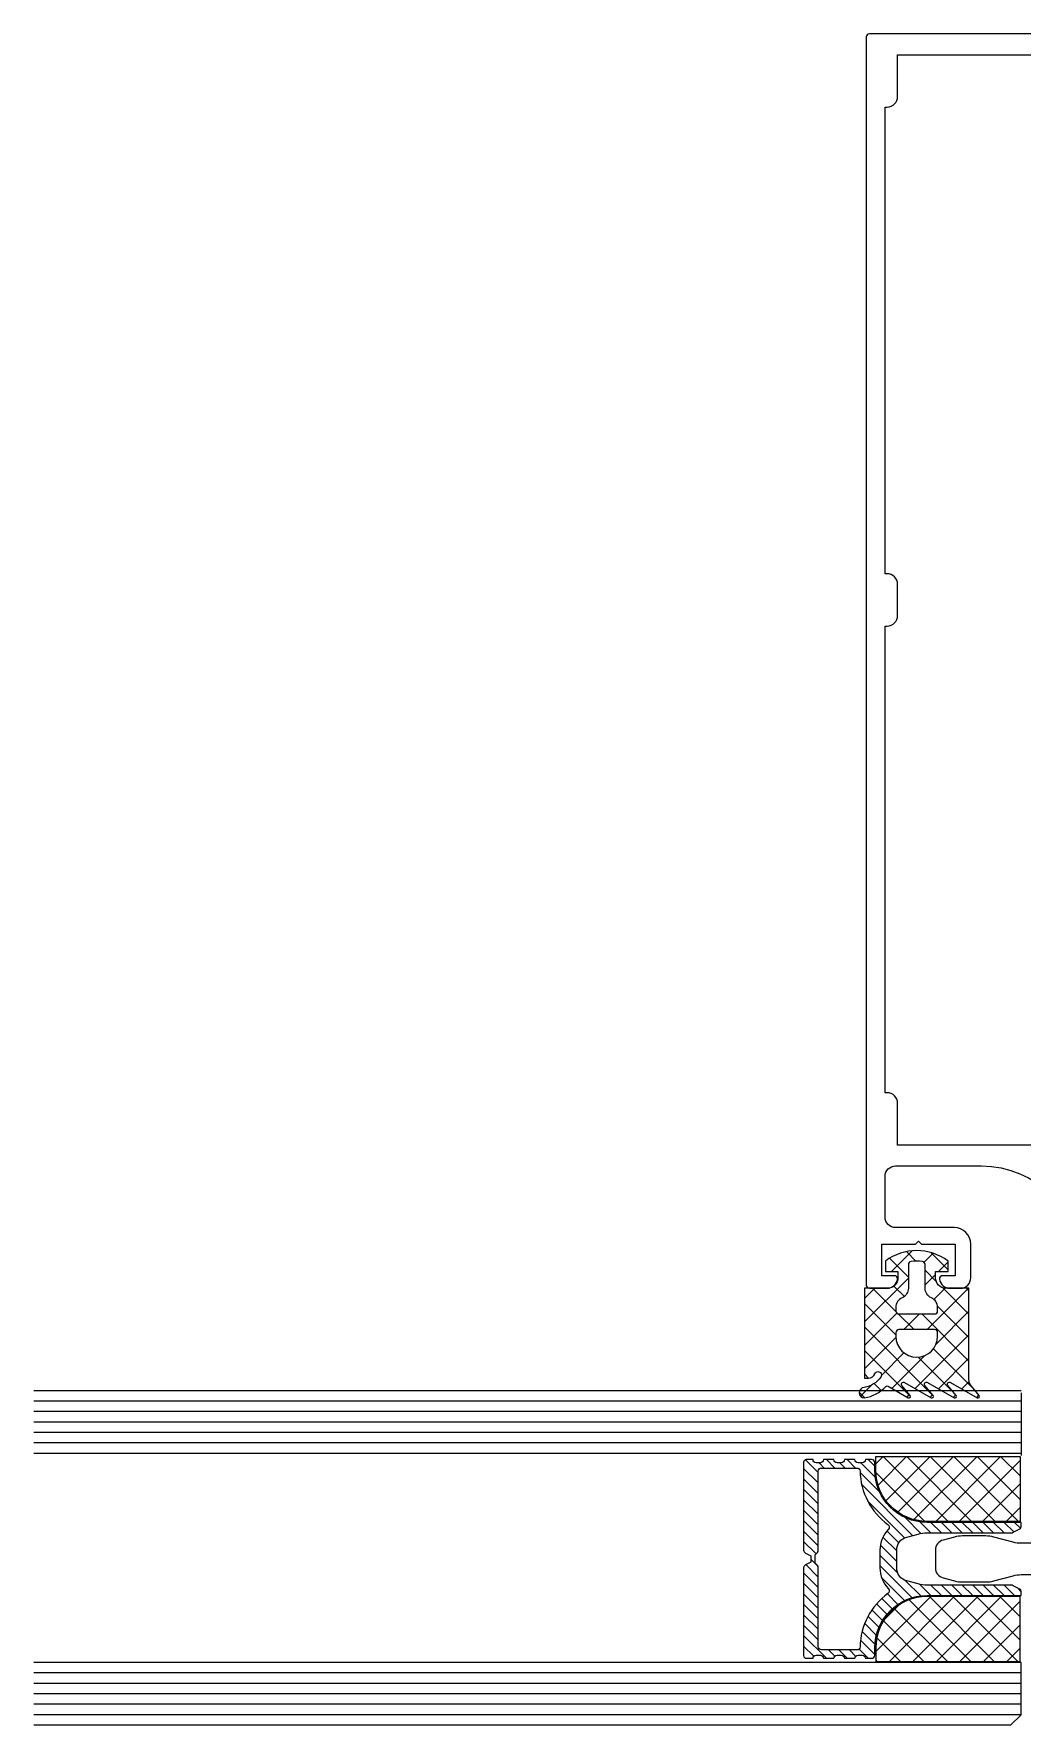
# Model space of a CAD drawing. Header units: millimetres. Extents: x -74559 to -74326, y 4013 to 4218.
# Drawn here: x -74559 to -74464.5, y 4026 to 4187.8 of the extents above; entities that cross this region are included whole.
import ezdxf

# ---------------------------------------------------------------- set-up
doc = ezdxf.new("R2010")
doc.units = ezdxf.units.MM
for name, color, linetype in [('ART_BOND CITASI', 65, 'Continuous'), ('ART_CAM', 150, 'Continuous'), ('ART_FITIL', 24, 'Continuous'), ('ART_KLİPS', 154, 'Continuous'), ('ART_PROFIL', 42, 'Continuous'), ('ART_SILIKON', 252, 'Continuous'), ('ART_TARAMA', 251, 'Continuous')]:
    doc.layers.add(name, color=color, linetype=linetype)
doc.layers.add('KOMPOZIT', color=117, linetype='Continuous', true_color=0x567b60)
pattern_1 = [(44.99999999999999, (-3982913.135004864, -293427.1342617357), (-1.122532015133643, 1.122532015133643), []), (134.9999999999999, (-3982913.135004864, -293427.1342617357), (-1.122532015133643, -1.122532015133643), [])]

# ---------------------------------------------------------------- blocks, each defined once
blk = doc.blocks.new('kanatlı sol dikme')
at = {"layer": 'ART_TARAMA', "lineweight": -2}
h = blk.add_hatch(dxfattribs=at)
h.set_pattern_fill('ANSI37', color=256, scale=0.5, angle=89.99999999999999, style=0)
h.set_pattern_definition([(134.9999999999999, (290721.3656279083, -3987534.911016742), (-1.122532015133643, -1.122532015133643), []), (225, (290721.3656279083, -3987534.911016742), (1.122532015133643, -1.122532015133643), [])])
edge = h.paths.add_edge_path()
edge.add_line((-15.25861400025315, -150.0000121006564), (-17.45861400043941, -150.0000121006564))
edge.add_arc((-17.45861400043941, -149.0000121006564), 0.9999999999715778, -180.00000000162834, -90.00000000170638, ccw=False)
edge.add_line((-18.45861400043941, -149.0000121006564), (-18.45861400043941, -148.4000121005633))
edge.add_line((-18.45861400043941, -148.4000121005633), (-17.25861400025315, -148.4000121005633))
edge.add_line((-17.25861400025315, -148.4000121005633), (-17.25861400025315, -147.4000121005633))
edge.add_arc((-20.25861400025315, -151.4000121005633), 4.999999999952706, -306.8698976458336, -233.1301023541664)
edge.add_line((-23.25861400025315, -147.4000121005633), (-23.25861400025315, -148.4000121005633))
edge.add_line((-23.25861400025315, -148.4000121005633), (-22.05861400006688, -148.4000121005633))
edge.add_line((-22.05861400006688, -148.4000121005633), (-22.05861400006688, -149.0000121006564))
edge.add_arc((-23.05861400006688, -149.0000121006564), 1.000000000029102, -90.0000000016675, -1.6675016922818031e-09, ccw=False)
edge.add_line((-23.05861400006688, -150.0000121006564), (-25.25861399978749, -150.0000121006564))
edge.add_line((-25.25861400025315, -150.0000121006564), (-25.25861400025315, -158.5947621539057))
edge.add_line((-25.25861400025315, -158.5947621539057), (-24.86382005581982, -158.5947621539057))
edge.add_arc((-24.86382005581982, -157.9447621535332), 0.6500000000085038, -90.00000000394839, -21.59066449075971)
edge.add_arc((-23.95546811711392, -158.3042329358691), 0.3268943072577347, -395.43027912224613, -201.59066448577983, ccw=False)
edge.add_arc((-25.67960727246827, -157.1101735965171), 2.42411590039654, -80.30930577735143, -34.8025333702966, ccw=False)
edge.add_arc((-25.25833430312923, -159.9998043393538), 0.5002797726303077, -268.4853949360459, -90.9721586352065)
edge.add_arc((-25.90273026362411, -156.836987373867), 3.717812401334961, -80.15149957120477, -43.49997908137103)
edge.add_arc((-23.08173316562898, -159.5529293399127), 0.1999999999511001, -299.9999999968586, -231.6143371105694, ccw=False)
edge.add_line((-22.98173316553584, -159.3797242590049), (-21.07614532610751, -160.479915911314))
edge.add_arc((-21.00114532592124, -160.3500121007496), 0.1499999999716371, -120.000000007679, 39.99999999203065)
edge.add_line((-20.88623865958652, -160.2535939593622), (-21.67766203577048, -159.3104123077178))
edge.add_arc((-21.52445314716897, -159.1818547858679), 0.2000000000025044, -300.00000001295996, -140.00000001272338, ccw=False)
edge.add_line((-21.42445314707584, -159.0086497049601), (-18.87614532638689, -160.479915911314))
edge.add_arc((-18.80114532620064, -160.3500121007496), 0.1499999999906347, -120.0000000164263, 39.99999998347709)
edge.add_line((-18.68623865940026, -160.2535939593622), (-19.47766203558422, -159.3104123077178))
edge.add_arc((-19.3244531469827, -159.1818547854022), 0.1999999999456144, -299.99999999333477, -139.9999999934359, ccw=False)
edge.add_line((-19.22445314688957, -159.0086497049601), (-16.67614532573498, -160.479915911314))
edge.add_arc((-16.60114532601436, -160.3500121007496), 0.1499999999527003, -119.9999999993194, 40.00000000094057)
edge.add_line((-16.48623865967965, -160.2535939593622), (-17.27766203586361, -159.3104123077178))
edge.add_arc((-17.1244531472621, -159.1818547858679), 0.2000000000214377, -300.0000000194317, -140.00000001923053, ccw=False)
edge.add_line((-17.02445314716897, -159.0086497049601), (-14.47614532648003, -160.479915911314))
edge.add_arc((-14.40114532629377, -160.3500121007496), 0.1500000000095491, -120.0000000252923, 39.99999997504568)
edge.add_line((-14.28623865949339, -160.2535939593622), (-15.0246584432607, -159.3735795290963))
edge.add_arc((-14.25861400025314, -158.7307919193813), 1.000000000087942, -180.00000000745172, -140.00000000747218, ccw=False)
edge.add_line((-15.25861400025315, -158.7307919193813), (-15.25861400025315, -150.0000121006564))
edge = h.paths.add_edge_path(flags=16)
edge.add_line((-22.25861400025315, -154.2639022664921), (-22.25861400025315, -154.5947621539057))
edge.add_arc((-20.25861400025315, -154.5947621539057), 2.0000000000291, -180, -1.27e-14)
edge.add_line((-18.25861400025315, -154.5947621539057), (-18.25861400025315, -154.2639022664921))
edge.add_arc((-18.55861400006688, -154.2639022664921), 0.30000000007567, -359.9999999944416, -269.9999999944416)
edge.add_line((-18.55861400006688, -153.9639022662127), (-21.95861399997375, -153.9639022662127))
edge.add_arc((-21.95861400043941, -154.2639022660264), 0.2999999999883585, -269.9999999888832, -179.9999999888831)
edge = h.paths.add_edge_path(flags=17)
edge.add_line((-19.45861400043941, -150.0000121006564), (-19.45861400043941, -147.7339515443714))
edge.add_arc((-19.75861400025315, -147.7339515443714), 0.2999999999997271, -9.553241e-10, 82.2335658308059)
edge.add_arc((-20.25861400025315, -151.4000121005633), 4.000000000147705, -277.76643416811, -262.2335658318901)
edge.add_arc((-20.75861400025315, -147.7339515443714), 0.3000000000000033, -262.2335658307688, -179.9999999990881)
edge.add_line((-21.05861400006688, -147.733951544837), (-21.05861400006688, -150.0000121011221))
edge.add_arc((-22.05861400053255, -150.0000121006564), 1.000000000031377, -426.4218215191669, -359.99999999734223, ccw=False)
edge.add_arc((-21.25861400025315, -151.8330423785196), 0.999999999942519, -246.4218215225015, -180.0000000006775)
edge.add_line((-22.25861400025315, -151.8330423785196), (-22.25861400025315, -152.1639022659333))
edge.add_arc((-21.95861400043941, -152.163902266399), 0.2999999999592546, -180.0000000055584, -90.0000000055584)
edge.add_line((-21.95861400043941, -152.4639022662127), (-18.55861400053254, -152.4639022662127))
edge.add_arc((-18.55861400006688, -152.163902266399), 0.3000000000465661, -90.00000001111697, -1.11169164e-08)
edge.add_line((-18.25861400025315, -152.163902266399), (-18.25861400025315, -151.8330423789853))
edge.add_arc((-19.25861400025315, -151.8330423789853), 1.000000000001135, -359.9999999942157, -293.578178472423)
edge.add_arc((-18.45861400043941, -150.0000121006564), 1.000000000061801, -180.00000000006514, -113.57817847833928, ccw=False)
at = {"layer": 'ART_TARAMA', "lineweight": -2, "ltscale": 0.5}
h = blk.add_hatch(dxfattribs=at)
h.set_pattern_fill('JIS_WOOD', color=256, angle=-90.00000000000001, style=0)
h.set_pattern_definition([(315, (-2710.858365669235, 566.0231309356345), (0.4999999991609844, 0.4999999991609842), [])])
h.paths.add_polyline_path([(-24.27410295404843, -167.3999473945992), (-24.27410295404843, -166.6999473948785, 0.4142135623730395), (-24.57410295386217, -166.3999473945992), (-25.1741029539553, -166.3999473945992, -0.4142135623730119), (-25.47410295376903, -166.6999473948785), (-25.87410295414156, -166.6999473948785, -0.4142135623728175), (-26.1741029539553, -166.3999473945992), (-27.1741029539553, -166.3999473945992, -0.4142135623730119), (-27.47410295376904, -166.6999473948785), (-27.87410295414157, -166.6999473948785, -0.4142135623728175), (-28.1741029539553, -166.3999473945992), (-29.1741029539553, -166.3999473945992, -0.4142135623730397), (-29.47410295376903, -166.6999473948785), (-29.87410295414156, -166.6999473948785, -0.4142135623728175), (-30.1741029539553, -166.3999473945992), (-30.82410295386217, -166.3999473945992, 0.4142135623730951), (-31.07410295386217, -166.6499473945991), (-31.07410295386217, -175.0645173587659, 0.2840730398225988), (-30.908272995468, -175.3328425343902), (-30.37410295414157, -175.5999423940489), (-30.37410295414157, -175.8999473945991), (-30.37410295414157, -176.199952395615), (-30.908272995468, -176.4670522548081, 0.2840730398224709), (-31.07410295386217, -176.7353774308981), (-31.07410295386217, -185.1499473945992, 0.4142135623730951), (-30.82410295386217, -185.3999473945991), (-30.1741029539553, -185.3999473945991, -0.4142135623732618), (-29.87410295414156, -185.0999473947854), (-29.47410295376903, -185.0999473947854, -0.4142135623728175), (-29.1741029539553, -185.3999473945991), (-28.1741029539553, -185.3999473945991, -0.4142135623732618), (-27.87410295414157, -185.0999473947854), (-27.47410295376904, -185.0999473947854, -0.4142135623727901), (-27.1741029539553, -185.3999473945991), (-26.1741029539553, -185.3999473945991, -0.4142135623732618), (-25.87410295414156, -185.0999473947854), (-25.47410295376903, -185.0999473947854, -0.4142135623727901), (-25.1741029539553, -185.3999473945991), (-24.57410295386217, -185.3999473945991, 0.4142135623729288), (-24.27410295404843, -185.0999473947854), (-24.27410295404843, -184.3999473945991, -0.4142135623730951), (-19.27410295404843, -179.3999473945991), (-10.27410295404843, -179.3999473945991), (-10.27410295404843, -179.0035473946304, 0.1989123673789477), (-10.34732625851757, -178.8267706995652), (-11.02480781948543, -178.4601946016596, 0.1246328871769678), (-11.26275210067979, -178.3999473945991), (-19.27914546136162, -178.3999473945991, -0.0655434628152042), (-20.13324830992496, -178.2875026217484), (-21.21056771263829, -177.9988357578227, -0.3394542588634077), (-22.1741029539553, -176.7431321833105), (-22.1741029539553, -175.8999473945991), (-22.1741029539553, -175.0567626063534, -0.3394542588633891), (-21.21056771263829, -173.8010590318413), (-20.13324830992496, -173.5123921679155, -0.0655434628152218), (-19.27914546136162, -173.399947394599), (-11.26275210067979, -173.399947394599, 0.1246328871770905), (-11.02480781948543, -173.3397001880043), (-10.34732625851757, -172.9731240900987, 0.1989123673788), (-10.27410295404843, -172.7963473945679), (-10.27410295404843, -172.3999473945991), (-19.27410295404843, -172.3999473945991, -0.4142135623731017)])
h.paths.add_polyline_path([(-23.00817286953679, -172.5977086308235, -0.4563598604568039), (-22.96672885524458, -173.0490482747377, 0.1935366803869025), (-23.77410295404843, -175.0567626063534), (-23.77410295404843, -175.8999473945991), (-23.77410295404843, -176.7431321833105, 0.1935366803868923), (-22.96672885524458, -178.7508465149262, -0.4563598604568039), (-23.00817286953679, -179.2021861588404, 0.2375483066084502), (-25.67339006051771, -184.3044250067146, -0.4098485858566308), (-25.97335664354615, -184.5999473947854), (-29.37410295414156, -184.5999473947854, -0.4142135623729563), (-29.6741029539553, -184.2999473949717), (-29.6741029539553, -176.7242126739406, 0.1988993730521748), (-29.76196031350992, -176.5120912464158), (-29.97406295393012, -176.2999673946583), (-29.97406295393012, -175.4999573947684), (-29.76196031350992, -175.2878335434766, 0.1988993730518029), (-29.6741029539553, -175.0757121154861), (-29.6741029539553, -167.4999473946923, -0.4142135623731229), (-29.37410295414156, -167.1999473948785), (-25.97335664354615, -167.1999473948785, -0.4098485858528685), (-25.67339006051771, -167.4954697829494, 0.2375483066084502)], flags=16)
at = {"layer": 'ART_TARAMA', "lineweight": -2}
h = blk.add_hatch(dxfattribs=at)
h.set_pattern_fill('ANSI37', color=256, scale=0.5, angle=-1.27e-14, style=0)
h.set_pattern_definition(pattern_1)
edge = h.paths.add_edge_path()
edge.add_line((-10.37410295414156, -172.2999773947345), (-19.27410295404843, -172.2999773947345))
edge.add_arc((-19.27410295358277, -167.3999773948276), 4.899999999906866, -180.00000000068042, -90.00000000544497, ccw=False)
edge.add_line((-24.1741029539553, -167.3999773948276), (-24.1741029539553, -166.6999773946413))
edge.add_line((-24.1741029539553, -166.6999773946413), (-24.1741029539553, -166.0999773945482))
edge.add_line((-24.1741029539553, -166.0999773945482), (-10.37410295414156, -166.0999773945482))
edge.add_line((-10.37410295414156, -166.0999773945482), (-10.37410295414156, -172.2999773947345))
h = blk.add_hatch(dxfattribs=at)
h.set_pattern_fill('ANSI37', color=256, scale=0.5, angle=-1.27e-14, style=0)
h.set_pattern_definition(pattern_1)
edge = h.paths.add_edge_path()
edge.add_line((-10.37410295414156, -179.4999473946923), (-19.27410295404843, -179.4999473946923))
edge.add_arc((-19.27410295358277, -184.3999473945991), 4.899999999906866, 90.00000000544496, 180.0000000006806)
edge.add_line((-24.1741029539553, -184.3999473945991), (-24.1741029539553, -185.0999473947854))
edge.add_line((-24.1741029539553, -185.0999473947854), (-24.1741029539553, -185.6999473948785))
edge.add_line((-24.1741029539553, -185.6999473948785), (-10.37410295414156, -185.6999473948785))
edge.add_line((-10.37410295414156, -185.6999473948785), (-10.37410295414156, -179.4999473946923))
at = {"layer": 'ART_BOND CITASI', "lineweight": -2, "ltscale": 0.5}
for points in [[(-30.37407295391313, -176.1999373948024), (-30.908272995468, -176.4670522548081, 0.2840730398225477), (-31.07410295386217, -176.7353774308981), (-31.07410295386217, -185.1499473945992, 0.4142135623730951), (-30.82410295386217, -185.3999473945991), (-30.1741029539553, -185.3999473945991, -0.4142135623728178), (-29.87410295414156, -185.0999473947854), (-29.47410295376903, -185.0999473947854, -0.4142135623728179), (-29.1741029539553, -185.3999473945991), (-28.1741029539553, -185.3999473945991, -0.4142135623728178), (-27.87410295414157, -185.0999473947854), (-27.47410295376904, -185.0999473947854, -0.4142135623727901), (-27.1741029539553, -185.3999473945991), (-26.1741029539553, -185.3999473945991, -0.4142135623728178), (-25.87410295414156, -185.0999473947854), (-25.47410295376903, -185.0999473947854, -0.4142135623727901), (-25.1741029539553, -185.3999473945991), (-24.57410295386217, -185.3999473945991, 0.4142135623728179), (-24.27410295404843, -185.0999473947854), (-24.27410295404843, -184.3999473945991, -0.4142135623730951), (-19.27410295404843, -179.3999473945991), (-10.27410295404843, -179.3999473945991), (-10.27410295404843, -179.0035473946304, 0.1989123673789477), (-10.34732625851757, -178.8267706995652), (-11.02480781948543, -178.4601946016596, 0.1246328871770832), (-11.26275210067979, -178.3999473945991), (-19.27914546136162, -178.3999473945991, -0.0655434628152045), (-20.13324830992496, -178.2875026217484), (-21.21056771263829, -177.9988357578227, -0.3394542588633894), (-22.1741029539553, -176.7431321833105), (-22.1741029539553, -175.8999473945991), (-22.1741029539553, -175.0567626063534, -0.3394542588633892), (-21.21056771263829, -173.8010590318413), (-20.13324830992496, -173.5123921679155, -0.0655434628152045), (-19.27914546136162, -173.399947394599), (-11.26275210067979, -173.399947394599, 0.1246328871770832), (-11.02480781948543, -173.3397001880043), (-10.34732625851757, -172.9731240900987, 0.1989123673789477), (-10.27410295404843, -172.7963473945679), (-10.27410295404843, -172.3999473945991), (-19.27410295404843, -172.3999473945991, -0.4142135623730951), (-24.27410295404843, -167.3999473945992), (-24.27410295404843, -166.6999473948785, 0.4142135623728179), (-24.57410295386217, -166.3999473945992), (-25.1741029539553, -166.3999473945992), (-25.1741029539553, -166.3999473945992, -0.4142135623727901), (-25.47410295376903, -166.6999473948785), (-25.87410295414156, -166.6999473948785, -0.4142135623728179), (-26.1741029539553, -166.3999473945992), (-26.1741029539553, -166.3999473945992), (-27.1741029539553, -166.3999473945992), (-27.1741029539553, -166.3999473945992, -0.4142135623727901), (-27.47410295376904, -166.6999473948785), (-27.87410295414157, -166.6999473948785, -0.4142135623728179), (-28.1741029539553, -166.3999473945992), (-28.1741029539553, -166.3999473945992), (-29.1741029539553, -166.3999473945992), (-29.1741029539553, -166.3999473945992, -0.4142135623728179), (-29.47410295376903, -166.6999473948785), (-29.87410295414156, -166.6999473948785, -0.4142135623728179), (-30.1741029539553, -166.3999473945992), (-30.1741029539553, -166.3999473945992), (-30.82410295386217, -166.3999473945992, 0.4142135623730951), (-31.07410295386217, -166.6499473945991), (-31.07410295386217, -175.0645173587659, 0.2840730398225476), (-30.908272995468, -175.3328425343902), (-30.37407295391313, -175.5999573948616)], [(-29.6741029539553, -176.7242126739406, 0.1988993730519209), (-29.76196031350992, -176.5120912464158), (-29.97406295393012, -176.2999673946583), (-29.97406295393012, -175.4999573947684), (-29.76196031350992, -175.2878335434766, 0.1988993730519259), (-29.6741029539553, -175.0757121154861), (-29.6741029539553, -167.4999473946923, -0.414213562372901), (-29.37410295414156, -167.1999473948785), (-25.97335664354615, -167.1999473948785, -0.4098485858528685), (-25.67339006051771, -167.4954697829494, 0.2375483066084503), (-23.00817286953679, -172.5977086308235, -0.4563598604568039), (-22.96672885524458, -173.0490482747377, 0.1935366803868923), (-23.77410295404843, -175.0567626063534), (-23.77410295404843, -175.8999473945991), (-23.77410295404843, -176.7431321833105, 0.1935366803868923), (-22.96672885524458, -178.7508465149262, -0.4563598604568039), (-23.00817286953679, -179.2021861588404, 0.2375483066084503), (-25.67339006051771, -184.3044250067146, -0.4098485858528689), (-25.97335664354615, -184.5999473947854), (-29.37410295414156, -184.5999473947854, -0.414213562372901), (-29.6741029539553, -184.2999473949717)]]:
    blk.add_lwpolyline(points, format="xyb", close=True, dxfattribs=at)
at = {"layer": 'ART_CAM', "lineweight": -2}
for p, q in [((-10.27410295404843, -159.7999473949717), (-104.710678062489, -159.7999473949717)), ((-10.27410295404843, -159.9999473946923), (-10.27410295404843, -165.9999473946923)), ((-10.27410295404843, -165.7999473949717), (-104.710678062489, -165.7999473949717)), ((-10.27410295404843, -185.7999473949717), (-104.710678062489, -185.7999473949717)), ((-10.27410295404843, -190.7999473949717), (-10.27410295404843, -185.7999473949717)), ((-10.27410295404843, -190.7999473949717), (-11.27410295404843, -191.7999473949717)), ((-11.27410295404843, -191.7999473949717), (-104.710678062489, -191.7999473949717))]:
    blk.add_line(p, q, dxfattribs=at)
at = {"layer": 'ART_FITIL', "lineweight": -2}
for points in [[(-15.25861400025315, -150.0000121006564), (-17.45861400043941, -150.0000121006564, -0.4142135623726955), (-18.45861400043941, -149.0000121006564), (-18.45861400043941, -148.4000121005633), (-17.25861400025315, -148.4000121005633), (-17.25861400025315, -147.4000121005633, 0.3333333333332321), (-23.25861400025315, -147.4000121005633), (-23.25861400025315, -148.4000121005633), (-22.05861400006688, -148.4000121005633), (-22.05861400006688, -149.0000121006564, -0.4142135623730951), (-23.05861400006688, -150.0000121006564), (-25.25861400025315, -150.0000121006564), (-25.25861400025315, -158.5947621539057), (-24.86382005581982, -158.5947621539057, 0.3076847592326424), (-24.25942636080435, -158.1839446392664, -1.128701775594638), (-23.68910759114078, -158.4937374433325, -0.2012120834861407), (-25.27155758146546, -159.4996993546196, 0.9785310008365526), (-25.26682232724852, -160.5000121006565, 0.16129986857728), (-23.20592349706567, -159.3961595673868, -0.3075716929249019), (-22.98173316553584, -159.3797242590049), (-21.07614532610751, -160.479915911314, 0.8390996311758399), (-20.88623865958652, -160.2535939593622), (-21.67766203577048, -159.3104123077178, -0.8390996311784471), (-21.42445314707584, -159.0086497049601), (-18.87614532592123, -160.479915911314, 0.8390996311775001), (-18.68623865940026, -160.2535939593622), (-19.47766203558422, -159.3104123077178, -0.8390996311757817), (-19.22445314688957, -159.0086497049601), (-16.67614532620064, -160.479915911314, 0.8390996311793939), (-16.48623865967965, -160.2535939593622), (-17.27766203586361, -159.3104123077178, -0.8390996311784471), (-17.02445314716897, -159.0086497049601), (-14.47614532601437, -160.479915911314, 0.8390996311797371), (-14.28623865949339, -160.2535939593622), (-15.0246584432607, -159.3735795290963, -0.1763269807083487), (-15.25861400025315, -158.7307919193813), (-15.25861400025315, -150.0000121006564)], [(-19.45861400043941, -150.0000121006564), (-19.45861400043941, -147.733951544837, 0.3750467088369516), (-19.71807345966226, -147.4367033913554, 0.06787888806713), (-20.79915454084403, -147.4367033913554, 0.3750467088364983), (-21.05861400006688, -147.733951544837), (-21.05861400006688, -150.0000121006564, -0.29821662669872), (-21.65861400016002, -150.916527239588, 0.2982166266987449), (-22.25861400025315, -151.8330423785196), (-22.25861400025315, -152.163902266399, 0.4142135623731131), (-21.95861400043941, -152.4639022662127), (-18.55861400006688, -152.4639022662127, 0.4142135623730951), (-18.25861400025315, -152.163902266399), (-18.25861400025315, -151.8330423785196, 0.2982166266986086), (-18.85861400034628, -150.916527239588, -0.2982166266982826)], [(-22.25861400025315, -154.2639022664921), (-22.25861400025315, -154.5947621539057, 0.9999999999999428), (-18.25861400025315, -154.5947621539057), (-18.25861400025315, -154.2639022664921, 0.4142135623731685), (-18.55861400006688, -153.9639022662127), (-21.95861400043941, -153.9639022662127, 0.4142135623730951)]]:
    blk.add_lwpolyline(points, format="xyb", close=True, dxfattribs=at)
at = {"layer": 'ART_KLİPS', "lineweight": -2}
blk.add_lwpolyline([(-7.785310757200932, -174.399947394599), (-10.26331798857427, -174.399947394599, -0.065543462815944), (-11.03977512367419, -174.2977248737411), (-12.88921140399179, -173.8021699162023, 0.065543462815235), (-13.66566853909171, -173.6999473948785), (-15.8757535534387, -173.6999473948785, 0.0655434628152217), (-16.65221068900428, -173.8021699162023), (-17.7295300917176, -174.0908367796623, 0.3394542588633927), (-18.47071104621864, -175.0567626063534), (-18.47071104621864, -176.7431321833105, 0.3394542588633935), (-17.7295300917176, -177.7090580095359), (-16.65221068900428, -177.9977248734617, 0.065543462815221), (-15.8757535534387, -178.0999473947854), (-13.66566853909171, -178.0999473947854, 0.0655434628152335), (-12.88921140399179, -177.9977248734617), (-11.03977512367419, -177.5021699159229, -0.0655434628144335), (-10.26331798857427, -177.399947394599), (-3.777817827503894, -177.399947394599, 0.1989123673796609)], format="xyb", dxfattribs=at)
at = {"layer": 'ART_PROFIL', "lineweight": -2}
for points in [[(24.61380050959997, -30), (-24.78620125469752, -30, 0.414211894119253), (-25.08620074509236, -30.30000001430017), (-25.08620074509236, -149.6999964117999, 0.4142124416098337), (-24.78620125469752, -150.0000014900997), (-23.08620041719406, -150.0000014901002, 0.3728236321356542), (-22.09645705389267, -149.1428571429237, 0.4568571006686481), (-22.39338024069731, -148.8000035285995), (-23.58619956790062, -148.8000035285999), (-23.58619956790062, -145.7999974489003), (-20.38620127849572, -145.7999974489003), (-20.08619992549939, -145.4999998212), (-19.78620043508999, -145.7999974489003), (-16.58620028309815, -145.7999974489003), (-16.58620028309815, -148.8000035285999), (-17.77902147290297, -148.8000035285999, 0.4568567528631324), (-18.07594369107391, -149.1428571428773, 0.3728233619157605), (-17.08620129639166, -150.0000014901002), (-16.08620113249344, -150.0000014901002, 0.4142127499330403), (-15.08620003730175, -148.9999994636), (-15.08620003730175, -145.7999974489003, 0.4142129812427845), (-16.68620011319581, -144.2000001669003), (-22.28619991359301, -144.2000001669003, -0.4142143242286286), (-23.28620007749123, -143.1999981403), (-23.28620007749123, -139.2999991775, -0.4142117640775235), (-22.28619991359301, -138.2999971509002), (-14.086200804697, -138.2999971509002, -0.4142134022678066), (-4.586200178790021, -147.8000015020002)], [(21.91379950830015, -136.3000005484), (-22.08620025329583, -136.3000005484), (-22.08620025329583, -132.2999998927002, 0.4142121759204184), (-23.08620041719406, -131.2999978662001), (-23.28620007749123, -131.2999978662001), (-23.28620007749123, -86.64999991659987), (-23.08620041719406, -86.64999991659987, 0.4142130800102628), (-22.08620025329583, -85.65000161529997), (-22.08620025329583, -82.64999926090013, 0.4142139206072056), (-23.08620041719406, -81.65000095960023), (-23.28620007749123, -81.65000095960023), (-23.28620007749123, -53.00560637370018), (-23.28620007749123, -37.00000021610004), (-23.08620041719406, -37.00000021610004, 0.4142133383938393), (-22.08620025329583, -36.0000000522), (-22.08620025329583, -32.00000009499991), (21.91379950830015, -32.00000009499991)]]:
    blk.add_lwpolyline(points, format="xyb", dxfattribs=at)
at = {"layer": 'ART_SILIKON', "lineweight": -2}
for points in [[(-10.37410295414156, -172.2999473949717), (-19.27410295404843, -172.2999473949717, -0.4142135623731008), (-24.1741029539553, -167.3999473945992), (-24.1741029539553, -166.6999473948785), (-24.1741029539553, -166.0999473947854), (-10.37410295414156, -166.0999473947854)], [(-10.37410295414156, -179.4999473946923), (-19.27410295404843, -179.4999473946923, 0.4142135623731008), (-24.1741029539553, -184.3999473945991), (-24.1741029539553, -185.0999473947854), (-24.1741029539553, -185.6999473948785), (-10.37410295414156, -185.6999473948785)]]:
    blk.add_lwpolyline(points, format="xyb", close=True, dxfattribs=at)
at = {"layer": 'ART_TARAMA', "lineweight": -2}
for p, q in [((-10.27410295404843, -160.7999473949717), (-104.710678062489, -160.7999473949717)), ((-10.27410295404843, -161.7999473949717), (-104.710678062489, -161.7999473949717)), ((-10.27410295404843, -162.7999473949717), (-104.710678062489, -162.7999473949717)), ((-10.27410295404843, -163.7999473949717), (-104.710678062489, -163.7999473949717)), ((-10.27410295404843, -164.7999473949717), (-104.710678062489, -164.7999473949717)), ((-10.27410295404843, -186.7999473949717), (-104.710678062489, -186.7999473949717)), ((-10.27410295404843, -187.7999473949717), (-104.710678062489, -187.7999473949717)), ((-10.27410295404843, -188.7999473949717), (-104.710678062489, -188.7999473949717)), ((-10.27410295404843, -189.7999473949717), (-104.710678062489, -189.7999473949717)), ((-10.27410295404843, -190.7999473949717), (-104.710678062489, -190.7999473949717))]:
    blk.add_line(p, q, dxfattribs=at)

msp = doc.modelspace()

# ---------------------------------------------------------------- block references
at = {"layer": 'KOMPOZIT'}
msp.add_blockref('kanatlı sol dikme', (-74454.33226032989, 4217.802205512731), dxfattribs=at)

doc.saveas('drawing.dxf')
